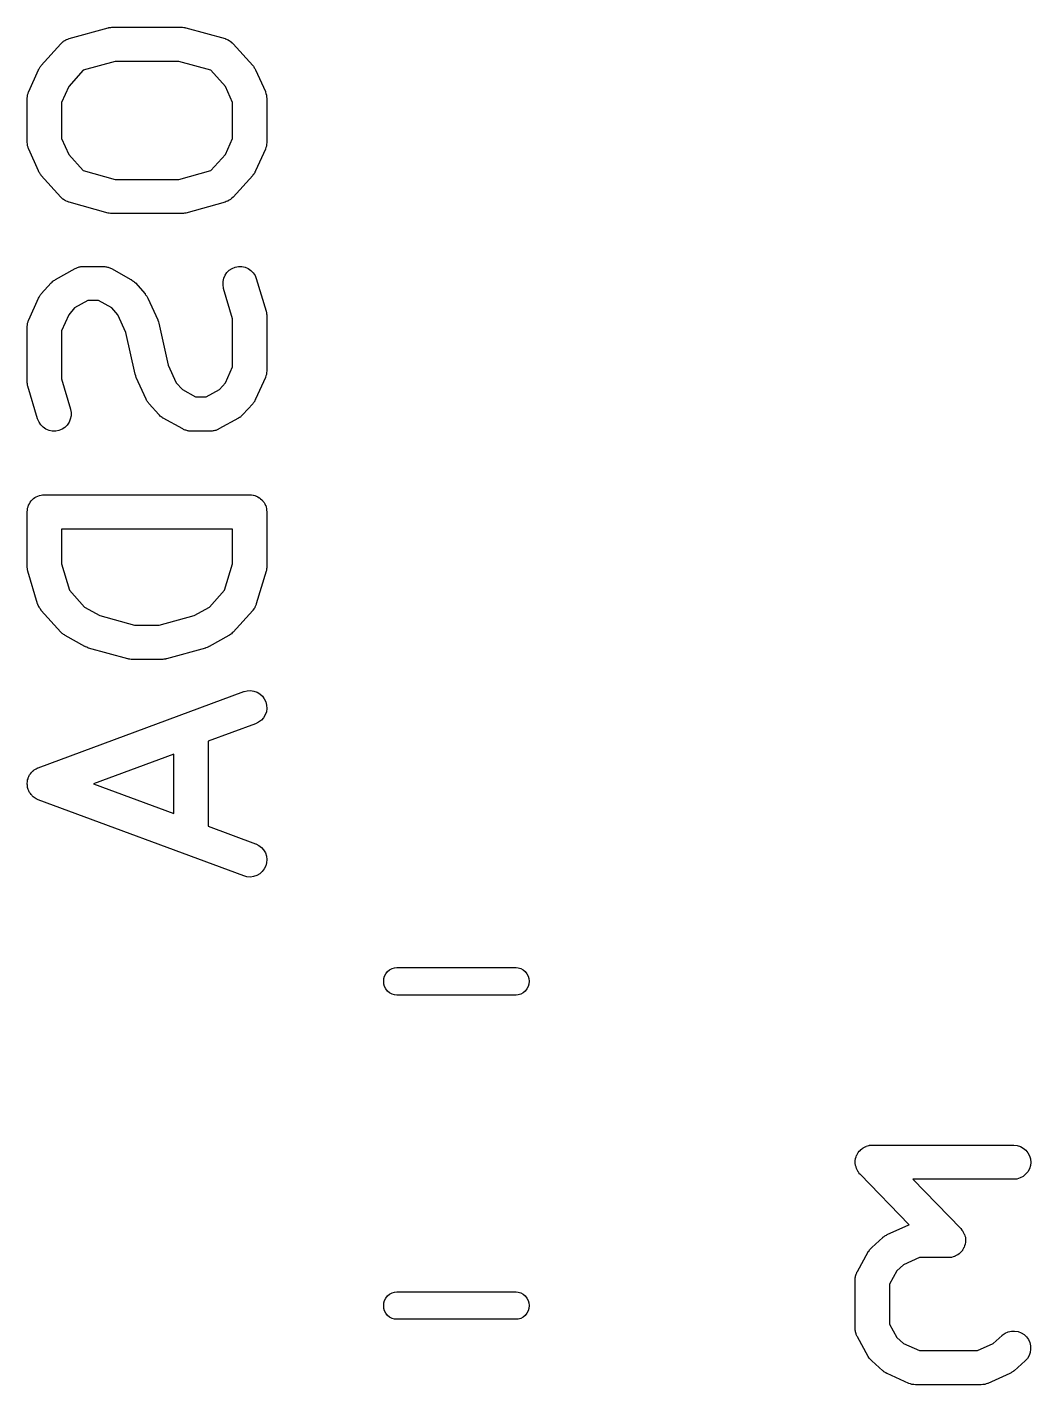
# Model space of a CAD drawing. Extents: x 130.4 to 170.5, y -130.2 to -95.9.
# Drawn here: x 160.93 to 165.33, y -101.88 to -95.94 of the extents above; entities that cross this region are included whole.
import ezdxf

# ---------------------------------------------------------------- set-up
doc = ezdxf.new("R2010")
doc.units = 0
doc.layers.add('BLACK', color=7, linetype='CONTINUOUS')

msp = doc.modelspace()

# ---------------------------------------------------------------- linework, layer by layer
at = {"layer": 'BLACK', "linetype": 'CONTINUOUS'}
for p, q in [((161.116, -95.9873), (161.287, -95.9396)), ((161.287, -95.9396), (161.288, -95.9394)), ((161.288, -95.9394), (161.29, -95.939)), ((161.29, -95.939), (161.293, -95.9383)), ((161.293, -95.9383), (161.298, -95.9378)), ((161.298, -95.9378), (161.303, -95.937)), ((161.303, -95.937), (161.305, -95.9371)), ((161.305, -95.9371), (161.307, -95.9369)), ((161.307, -95.9369), (161.607, -95.9369)), ((161.607, -95.9369), (161.608, -95.9369)), ((161.608, -95.9369), (161.61, -95.9372)), ((161.61, -95.9372), (161.613, -95.9371)), ((161.613, -95.9371), (161.618, -95.938)), ((161.618, -95.938), (161.623, -95.9385)), ((161.623, -95.9385), (161.625, -95.9392)), ((161.625, -95.9392), (161.627, -95.9396)), ((161.627, -95.9396), (161.799, -95.9873)), ((160.994, -96.1046), (161.08, -96.0094)), ((161.08, -96.0094), (161.081, -96.0086)), ((161.081, -96.0086), (161.085, -96.0045)), ((161.085, -96.0045), (161.09, -96.0004)), ((161.09, -96.0004), (161.091, -95.9997)), ((161.091, -95.9997), (161.092, -95.9989)), ((161.092, -95.9989), (161.097, -95.9958)), ((161.097, -95.9958), (161.102, -95.9925)), ((161.102, -95.9925), (161.103, -95.9921)), ((161.103, -95.9921), (161.104, -95.9914)), ((161.104, -95.9914), (161.11, -95.9895)), ((161.11, -95.9895), (161.116, -95.9873)), ((161.799, -95.9873), (161.8, -95.9875)), ((161.8, -95.9875), (161.805, -95.9898)), ((161.805, -95.9898), (161.811, -95.9919)), ((161.811, -95.9919), (161.812, -95.9925)), ((161.812, -95.9925), (161.813, -95.993)), ((161.813, -95.993), (161.818, -95.9963)), ((161.818, -95.9963), (161.824, -95.9995)), ((161.824, -95.9995), (161.824, -96.0003)), ((161.824, -96.0003), (161.825, -96.001)), ((161.825, -96.001), (161.83, -96.0053)), ((161.83, -96.0053), (161.834, -96.0094)), ((161.834, -96.0094), (161.92, -96.1046)), ((160.939, -96.2192), (160.982, -96.124)), ((160.982, -96.123), (160.984, -96.1198)), ((160.982, -96.124), (160.982, -96.123)), ((160.984, -96.1198), (160.986, -96.1164)), ((160.986, -96.1164), (160.988, -96.1135)), ((160.988, -96.1135), (160.989, -96.1104)), ((160.989, -96.1104), (160.992, -96.1076)), ((160.992, -96.1076), (160.994, -96.1046)), ((161.177, -96.1259), (161.114, -96.1962)), ((161.317, -96.0869), (161.177, -96.1259)), ((161.597, -96.0869), (161.317, -96.0869)), ((161.737, -96.1259), (161.597, -96.0869)), ((161.801, -96.1962), (161.737, -96.1259)), ((161.92, -96.1046), (161.921, -96.1054)), ((161.921, -96.1054), (161.923, -96.1084)), ((161.923, -96.1084), (161.925, -96.1113)), ((161.925, -96.1113), (161.927, -96.1144)), ((161.927, -96.1144), (161.929, -96.1173)), ((161.929, -96.1173), (161.931, -96.1207)), ((161.931, -96.1207), (161.933, -96.124)), ((161.933, -96.124), (161.976, -96.2192)), ((160.932, -96.2476), (160.933, -96.241)), ((160.932, -96.2483), (160.932, -96.2476)), ((160.932, -96.249), (160.932, -96.2483)), ((160.932, -96.25), (160.932, -96.249)), ((160.932, -96.4405), (160.932, -96.25)), ((160.933, -96.241), (160.934, -96.2344)), ((160.934, -96.2331), (160.936, -96.2268)), ((160.934, -96.2338), (160.934, -96.2331)), ((160.934, -96.2344), (160.934, -96.2338)), ((160.936, -96.2268), (160.938, -96.2205)), ((160.938, -96.2205), (160.939, -96.2199)), ((160.939, -96.2199), (160.939, -96.2192)), ((161.114, -96.1962), (161.082, -96.2661)), ((161.832, -96.2661), (161.801, -96.1962)), ((161.976, -96.2192), (161.976, -96.2202)), ((161.976, -96.2202), (161.976, -96.2208)), ((161.976, -96.2208), (161.976, -96.2214)), ((161.976, -96.2214), (161.978, -96.2278)), ((161.978, -96.2278), (161.98, -96.2341)), ((161.98, -96.2341), (161.981, -96.2348)), ((161.981, -96.2348), (161.981, -96.2354)), ((161.981, -96.2354), (161.981, -96.2421)), ((161.981, -96.2421), (161.982, -96.2487)), ((161.982, -96.2487), (161.982, -96.2493)), ((161.982, -96.2493), (161.982, -96.25)), ((161.982, -96.25), (161.982, -96.4405)), ((161.082, -96.2661), (161.082, -96.4244)), ((161.832, -96.4244), (161.832, -96.2661)), ((161.082, -96.4244), (161.114, -96.4943)), ((161.801, -96.4943), (161.832, -96.4244)), ((160.932, -96.4411), (160.932, -96.4405)), ((160.932, -96.4418), (160.932, -96.4411)), ((160.933, -96.4484), (160.932, -96.4418)), ((160.934, -96.455), (160.933, -96.4484)), ((160.934, -96.4557), (160.934, -96.455)), ((160.934, -96.4564), (160.934, -96.4557)), ((160.936, -96.4627), (160.934, -96.4564)), ((160.938, -96.4691), (160.936, -96.4627)), ((160.938, -96.4697), (160.938, -96.4691)), ((160.938, -96.4703), (160.938, -96.4697)), ((160.939, -96.4713), (160.938, -96.4703)), ((160.982, -96.5665), (160.939, -96.4713)), ((161.976, -96.4713), (161.933, -96.5665)), ((161.978, -96.4637), (161.976, -96.47)), ((161.976, -96.47), (161.976, -96.4706)), ((161.976, -96.4706), (161.976, -96.4713)), ((161.98, -96.4574), (161.978, -96.4637)), ((161.981, -96.4561), (161.98, -96.4567)), ((161.98, -96.4567), (161.98, -96.4574)), ((161.982, -96.4429), (161.981, -96.4495)), ((161.981, -96.4495), (161.981, -96.4561)), ((161.982, -96.4405), (161.982, -96.4415)), ((161.982, -96.4415), (161.982, -96.4422)), ((161.982, -96.4422), (161.982, -96.4429)), ((161.114, -96.4943), (161.177, -96.5645)), ((161.737, -96.5645), (161.801, -96.4943)), ((160.983, -96.5698), (160.982, -96.5665)), ((160.985, -96.5732), (160.983, -96.5698)), ((160.987, -96.5761), (160.985, -96.5732)), ((160.989, -96.5792), (160.987, -96.5761)), ((160.991, -96.582), (160.989, -96.5792)), ((160.994, -96.5851), (160.991, -96.582)), ((160.994, -96.5859), (160.994, -96.5851)), ((161.08, -96.6811), (160.994, -96.5859)), ((161.177, -96.5645), (161.317, -96.6036)), ((161.317, -96.6036), (161.597, -96.6036)), ((161.597, -96.6036), (161.737, -96.5645)), ((161.92, -96.5859), (161.834, -96.6811)), ((161.922, -96.5828), (161.92, -96.5859)), ((161.925, -96.58), (161.922, -96.5828)), ((161.927, -96.577), (161.925, -96.58)), ((161.929, -96.5741), (161.927, -96.577)), ((161.93, -96.5707), (161.929, -96.5741)), ((161.932, -96.5674), (161.93, -96.5707)), ((161.933, -96.5665), (161.932, -96.5674)), ((161.084, -96.6852), (161.08, -96.6811)), ((161.089, -96.6895), (161.084, -96.6852)), ((161.09, -96.6901), (161.089, -96.6895)), ((161.091, -96.691), (161.09, -96.6901)), ((161.096, -96.6942), (161.091, -96.691)), ((161.101, -96.6975), (161.096, -96.6942)), ((161.102, -96.6979), (161.101, -96.6975)), ((161.103, -96.6986), (161.102, -96.6979)), ((161.109, -96.7007), (161.103, -96.6986)), ((161.115, -96.7029), (161.109, -96.7007)), ((161.116, -96.7032), (161.115, -96.7029)), ((161.287, -96.7508), (161.116, -96.7032)), ((161.799, -96.7032), (161.627, -96.7508)), ((161.804, -96.701), (161.799, -96.7032)), ((161.81, -96.699), (161.804, -96.701)), ((161.811, -96.6984), (161.81, -96.699)), ((161.812, -96.6979), (161.811, -96.6984)), ((161.817, -96.6947), (161.812, -96.6979)), ((161.823, -96.6916), (161.817, -96.6947)), ((161.824, -96.6908), (161.823, -96.6916)), ((161.825, -96.6901), (161.824, -96.6908)), ((161.829, -96.6859), (161.825, -96.6901)), ((161.834, -96.6819), (161.829, -96.6859)), ((161.834, -96.6811), (161.834, -96.6819)), ((161.289, -96.7512), (161.287, -96.7508)), ((161.292, -96.7519), (161.289, -96.7512)), ((161.297, -96.7525), (161.292, -96.7519)), ((161.301, -96.7534), (161.297, -96.7525)), ((161.304, -96.7533), (161.301, -96.7534)), ((161.306, -96.7536), (161.304, -96.7533)), ((161.307, -96.7536), (161.306, -96.7536)), ((161.607, -96.7536), (161.307, -96.7536)), ((161.609, -96.7533), (161.607, -96.7536)), ((161.612, -96.7534), (161.609, -96.7533)), ((161.617, -96.7526), (161.612, -96.7534)), ((161.622, -96.7521), (161.617, -96.7526)), ((161.624, -96.7515), (161.622, -96.7521)), ((161.626, -96.7511), (161.624, -96.7515)), ((161.627, -96.7508), (161.626, -96.7511)), ((161.056, -97.0416), (161.142, -96.994)), ((161.142, -96.994), (161.143, -96.9935)), ((161.143, -96.9935), (161.147, -96.992)), ((161.147, -96.992), (161.15, -96.9902)), ((161.15, -96.9902), (161.153, -96.9892)), ((161.153, -96.9892), (161.157, -96.9878)), ((161.157, -96.9878), (161.16, -96.9871)), ((161.16, -96.9871), (161.164, -96.986)), ((161.164, -96.986), (161.167, -96.9856)), ((161.167, -96.9856), (161.171, -96.9849)), ((161.171, -96.9849), (161.175, -96.9849)), ((161.175, -96.9849), (161.179, -96.9845)), ((161.179, -96.9845), (161.264, -96.9845)), ((161.264, -96.9845), (161.265, -96.9845)), ((161.265, -96.9845), (161.269, -96.985)), ((161.269, -96.985), (161.273, -96.985)), ((161.273, -96.985), (161.276, -96.9858)), ((161.276, -96.9858), (161.28, -96.9862)), ((161.28, -96.9862), (161.284, -96.9873)), ((161.284, -96.9873), (161.287, -96.9881)), ((161.287, -96.9881), (161.29, -96.9895)), ((161.29, -96.9895), (161.294, -96.9906)), ((161.294, -96.9906), (161.297, -96.9924)), ((161.297, -96.9924), (161.301, -96.994)), ((161.301, -96.994), (161.386, -97.0416)), ((161.793, -97.0367), (161.799, -97.0233)), ((161.799, -97.0233), (161.807, -97.0112)), ((161.807, -97.0112), (161.817, -97.001)), ((161.817, -97.001), (161.83, -96.993)), ((161.83, -96.993), (161.843, -96.9875)), ((161.843, -96.9875), (161.858, -96.9848)), ((161.858, -96.9848), (161.872, -96.9849)), ((161.872, -96.9849), (161.887, -96.9879)), ((161.887, -96.9879), (161.9, -96.9936)), ((161.9, -96.9936), (161.912, -97.0018)), ((161.912, -97.0018), (161.922, -97.0122)), ((161.922, -97.0122), (161.931, -97.0244)), ((160.994, -97.1046), (161.037, -97.057)), ((161.037, -97.057), (161.038, -97.0562)), ((161.038, -97.0562), (161.041, -97.0532)), ((161.041, -97.0532), (161.044, -97.0499)), ((161.044, -97.0499), (161.047, -97.0483)), ((161.047, -97.0483), (161.049, -97.0465)), ((161.049, -97.0465), (161.053, -97.0442)), ((161.053, -97.0442), (161.056, -97.0416)), ((161.386, -97.0416), (161.387, -97.0421)), ((161.387, -97.0421), (161.391, -97.0447)), ((161.391, -97.0447), (161.395, -97.0471)), ((161.395, -97.0471), (161.397, -97.049)), ((161.397, -97.049), (161.399, -97.0506)), ((161.399, -97.0506), (161.402, -97.0539)), ((161.402, -97.0539), (161.406, -97.057)), ((161.406, -97.057), (161.449, -97.1046)), ((161.79, -97.051), (161.793, -97.0367)), ((161.79, -97.0657), (161.79, -97.051)), ((161.792, -97.0801), (161.79, -97.0657)), ((161.792, -97.0811), (161.792, -97.0801)), ((161.832, -97.2134), (161.792, -97.0811)), ((161.931, -97.0244), (161.936, -97.038)), ((161.936, -97.038), (161.979, -97.1808)), ((160.939, -97.2192), (160.982, -97.124)), ((160.982, -97.123), (160.984, -97.1198)), ((160.982, -97.124), (160.982, -97.123)), ((160.984, -97.1198), (160.986, -97.1164)), ((160.986, -97.1164), (160.988, -97.1135)), ((160.988, -97.1135), (160.989, -97.1104)), ((160.989, -97.1104), (160.992, -97.1076)), ((160.992, -97.1076), (160.994, -97.1046)), ((161.198, -97.1345), (161.14, -97.1666)), ((161.245, -97.1345), (161.198, -97.1345)), ((161.303, -97.1666), (161.245, -97.1345)), ((161.449, -97.1046), (161.449, -97.1054)), ((161.449, -97.1054), (161.451, -97.1084)), ((161.451, -97.1084), (161.454, -97.1113)), ((161.454, -97.1113), (161.456, -97.1144)), ((161.456, -97.1144), (161.458, -97.1173)), ((161.458, -97.1173), (161.459, -97.1207)), ((161.459, -97.1207), (161.461, -97.124)), ((161.461, -97.124), (161.504, -97.2192)), ((161.114, -97.1962), (161.082, -97.2661)), ((161.14, -97.1666), (161.114, -97.1962)), ((161.329, -97.1962), (161.303, -97.1666)), ((161.364, -97.2739), (161.329, -97.1962)), ((161.979, -97.1808), (161.979, -97.1818)), ((161.979, -97.1818), (161.98, -97.1849)), ((161.98, -97.1849), (161.981, -97.1878)), ((161.981, -97.1878), (161.981, -97.192)), ((161.981, -97.192), (161.982, -97.1962)), ((161.982, -97.1962), (161.982, -97.1993)), ((161.982, -97.1993), (161.982, -97.2024)), ((160.932, -97.2476), (160.933, -97.241)), ((160.932, -97.2483), (160.932, -97.2476)), ((160.932, -97.249), (160.932, -97.2483)), ((160.932, -97.25), (160.932, -97.249)), ((160.932, -97.4881), (160.932, -97.25)), ((160.933, -97.241), (160.934, -97.2344)), ((160.934, -97.2331), (160.936, -97.2268)), ((160.934, -97.2338), (160.934, -97.2331)), ((160.934, -97.2344), (160.934, -97.2338)), ((160.936, -97.2268), (160.938, -97.2205)), ((160.938, -97.2205), (160.939, -97.2199)), ((160.939, -97.2199), (160.939, -97.2192)), ((161.504, -97.2192), (161.504, -97.2196)), ((161.504, -97.2196), (161.504, -97.2196)), ((161.504, -97.2196), (161.504, -97.2197)), ((161.504, -97.2197), (161.505, -97.2202)), ((161.505, -97.2202), (161.507, -97.2268)), ((161.507, -97.2268), (161.509, -97.2335)), ((161.509, -97.2335), (161.55, -97.4166)), ((161.832, -97.4244), (161.832, -97.2134)), ((161.982, -97.2024), (161.982, -97.4405)), ((161.082, -97.2661), (161.082, -97.4771)), ((161.405, -97.4569), (161.364, -97.2739)), ((161.55, -97.4166), (161.585, -97.4943)), ((161.801, -97.4943), (161.832, -97.4244)), ((160.932, -97.4912), (160.932, -97.4881)), ((160.932, -97.4942), (160.932, -97.4912)), ((160.933, -97.4984), (160.932, -97.4942)), ((160.934, -97.5027), (160.933, -97.4984)), ((161.082, -97.4771), (161.122, -97.6094)), ((161.408, -97.4637), (161.405, -97.4569)), ((161.41, -97.4703), (161.408, -97.4637)), ((161.41, -97.4708), (161.41, -97.4703)), ((161.41, -97.4709), (161.41, -97.4708)), ((161.41, -97.4708), (161.41, -97.4708)), ((161.41, -97.4713), (161.41, -97.4709)), ((161.453, -97.5665), (161.41, -97.4713)), ((161.585, -97.4943), (161.612, -97.5239)), ((161.774, -97.5239), (161.801, -97.4943)), ((161.976, -97.4713), (161.933, -97.5665)), ((161.978, -97.4637), (161.976, -97.47)), ((161.976, -97.47), (161.976, -97.4706)), ((161.976, -97.4706), (161.976, -97.4713)), ((161.98, -97.4574), (161.978, -97.4637)), ((161.981, -97.4561), (161.98, -97.4567)), ((161.98, -97.4567), (161.98, -97.4574)), ((161.982, -97.4429), (161.981, -97.4495)), ((161.981, -97.4495), (161.981, -97.4561)), ((161.982, -97.4405), (161.982, -97.4415)), ((161.982, -97.4415), (161.982, -97.4422)), ((161.982, -97.4422), (161.982, -97.4429)), ((160.934, -97.5056), (160.934, -97.5027)), ((160.935, -97.5086), (160.934, -97.5056)), ((160.935, -97.5096), (160.935, -97.5086)), ((160.978, -97.6525), (160.935, -97.5096)), ((161.612, -97.5239), (161.669, -97.556)), ((161.669, -97.556), (161.716, -97.556)), ((161.716, -97.556), (161.774, -97.5239)), ((161.122, -97.6094), (161.122, -97.6104)), ((161.122, -97.6104), (161.125, -97.6248)), ((161.455, -97.5698), (161.453, -97.5665)), ((161.456, -97.5732), (161.455, -97.5698)), ((161.459, -97.5761), (161.456, -97.5732)), ((161.46, -97.5792), (161.459, -97.5761)), ((161.463, -97.582), (161.46, -97.5792)), ((161.465, -97.5851), (161.463, -97.582)), ((161.466, -97.5859), (161.465, -97.5851)), ((161.509, -97.6335), (161.466, -97.5859)), ((161.92, -97.5859), (161.877, -97.6335)), ((161.922, -97.5828), (161.92, -97.5859)), ((161.925, -97.58), (161.922, -97.5828)), ((161.927, -97.577), (161.925, -97.58)), ((161.929, -97.5741), (161.927, -97.577)), ((161.93, -97.5707), (161.929, -97.5741)), ((161.932, -97.5674), (161.93, -97.5707)), ((161.933, -97.5665), (161.932, -97.5674)), ((160.984, -97.666), (160.978, -97.6525)), ((160.992, -97.6783), (160.984, -97.666)), ((161.116, -97.6672), (161.107, -97.6793)), ((161.121, -97.6538), (161.116, -97.6672)), ((161.125, -97.6394), (161.121, -97.6538)), ((161.125, -97.6248), (161.125, -97.6394)), ((161.512, -97.6366), (161.509, -97.6335)), ((161.515, -97.6399), (161.512, -97.6366)), ((161.517, -97.6415), (161.515, -97.6399)), ((161.519, -97.6434), (161.517, -97.6415)), ((161.523, -97.6457), (161.519, -97.6434)), ((161.527, -97.6484), (161.523, -97.6457)), ((161.528, -97.6489), (161.527, -97.6484)), ((161.614, -97.6965), (161.528, -97.6489)), ((161.858, -97.6489), (161.772, -97.6965)), ((161.862, -97.6463), (161.858, -97.6489)), ((161.866, -97.644), (161.862, -97.6463)), ((161.868, -97.6422), (161.866, -97.644)), ((161.87, -97.6406), (161.868, -97.6422)), ((161.873, -97.6373), (161.87, -97.6406)), ((161.876, -97.6343), (161.873, -97.6373)), ((161.877, -97.6335), (161.876, -97.6343)), ((161.002, -97.6887), (160.992, -97.6783)), ((161.014, -97.6969), (161.002, -97.6887)), ((161.028, -97.7026), (161.014, -97.6969)), ((161.042, -97.7055), (161.028, -97.7026)), ((161.057, -97.7057), (161.042, -97.7055)), ((161.071, -97.7029), (161.057, -97.7057)), ((161.085, -97.6975), (161.071, -97.7029)), ((161.097, -97.6895), (161.085, -97.6975)), ((161.107, -97.6793), (161.097, -97.6895)), ((161.617, -97.698), (161.614, -97.6965)), ((161.62, -97.6999), (161.617, -97.698)), ((161.624, -97.7009), (161.62, -97.6999)), ((161.627, -97.7023), (161.624, -97.7009)), ((161.631, -97.7032), (161.627, -97.7023)), ((161.634, -97.7043), (161.631, -97.7032)), ((161.638, -97.7047), (161.634, -97.7043)), ((161.641, -97.7054), (161.638, -97.7047)), ((161.645, -97.7055), (161.641, -97.7054)), ((161.649, -97.7059), (161.645, -97.7055)), ((161.65, -97.706), (161.649, -97.7059)), ((161.736, -97.706), (161.65, -97.706)), ((161.74, -97.7056), (161.736, -97.706)), ((161.743, -97.7056), (161.74, -97.7056)), ((161.747, -97.7049), (161.743, -97.7056)), ((161.75, -97.7045), (161.747, -97.7049)), ((161.754, -97.7034), (161.75, -97.7045)), ((161.758, -97.7027), (161.754, -97.7034)), ((161.761, -97.7013), (161.758, -97.7027)), ((161.764, -97.7003), (161.761, -97.7013)), ((161.768, -97.6985), (161.764, -97.7003)), ((161.771, -97.697), (161.768, -97.6985)), ((161.772, -97.6965), (161.771, -97.697)), ((160.936, -98.0372), (160.938, -98.0305)), ((160.938, -98.03), (160.942, -98.0238)), ((160.938, -98.0302), (160.938, -98.03)), ((160.938, -98.0305), (160.938, -98.0302)), ((160.942, -98.0238), (160.945, -98.0176)), ((160.945, -98.0172), (160.95, -98.0117)), ((160.945, -98.0174), (160.945, -98.0172)), ((160.945, -98.0176), (160.945, -98.0174)), ((160.95, -98.0117), (160.954, -98.0063)), ((160.954, -98.0061), (160.955, -98.0059)), ((160.954, -98.0063), (160.954, -98.0061)), ((160.955, -98.0059), (160.96, -98.0015)), ((160.96, -98.0015), (160.966, -97.9971)), ((160.966, -97.9968), (160.972, -97.9935)), ((160.966, -97.9969), (160.966, -97.9968)), ((160.966, -97.9971), (160.966, -97.9969)), ((160.972, -97.9935), (160.979, -97.9902)), ((160.979, -97.99), (160.986, -97.988)), ((160.979, -97.9901), (160.979, -97.99)), ((160.979, -97.9902), (160.979, -97.9901)), ((160.986, -97.988), (160.993, -97.986)), ((160.993, -97.9859), (161, -97.9852)), ((160.993, -97.986), (160.993, -97.9859)), ((160.993, -97.9859), (160.993, -97.9859)), ((161, -97.9852), (161.007, -97.9845)), ((161.007, -97.9845), (161.907, -97.9845)), ((161.907, -97.9845), (161.908, -97.9845)), ((161.908, -97.9845), (161.908, -97.9845)), ((161.908, -97.9845), (161.908, -97.9845)), ((161.908, -97.9845), (161.908, -97.9845)), ((161.908, -97.9845), (161.915, -97.9853)), ((161.915, -97.9853), (161.922, -97.9861)), ((161.922, -97.9861), (161.922, -97.9861)), ((161.922, -97.9861), (161.923, -97.9862)), ((161.923, -97.9862), (161.929, -97.9883)), ((161.929, -97.9883), (161.936, -97.9904)), ((161.936, -97.9904), (161.936, -97.9905)), ((161.936, -97.9905), (161.937, -97.9906)), ((161.937, -97.9906), (161.943, -97.994)), ((161.943, -97.994), (161.949, -97.9973)), ((161.949, -97.9973), (161.949, -97.9975)), ((161.949, -97.9975), (161.95, -97.9976)), ((161.95, -97.9976), (161.955, -98.0022)), ((161.955, -98.0022), (161.96, -98.0067)), ((161.96, -98.0067), (161.961, -98.0069)), ((161.961, -98.0069), (161.961, -98.007)), ((161.961, -98.007), (161.965, -98.0125)), ((161.965, -98.0125), (161.97, -98.018)), ((161.97, -98.018), (161.97, -98.0183)), ((161.97, -98.0183), (161.97, -98.0185)), ((161.97, -98.0185), (161.973, -98.0247)), ((161.973, -98.0247), (161.976, -98.0309)), ((161.976, -98.0309), (161.977, -98.0312)), ((161.977, -98.0312), (161.977, -98.0314)), ((161.977, -98.0314), (161.979, -98.0382)), ((160.932, -98.0585), (160.933, -98.0514)), ((160.932, -98.059), (160.932, -98.0585)), ((160.932, -98.0595), (160.932, -98.059)), ((160.932, -98.059), (160.932, -98.059)), ((160.932, -98.059), (160.932, -98.059)), ((160.932, -98.2976), (160.932, -98.0595)), ((160.933, -98.0514), (160.934, -98.0444)), ((160.934, -98.0439), (160.936, -98.0372)), ((160.934, -98.0442), (160.934, -98.0439)), ((160.934, -98.0444), (160.934, -98.0442)), ((161.979, -98.0382), (161.981, -98.045)), ((161.981, -98.045), (161.981, -98.0452)), ((161.981, -98.0452), (161.981, -98.0455)), ((161.981, -98.0455), (161.981, -98.0525)), ((161.981, -98.0525), (161.982, -98.0595)), ((161.982, -98.0595), (161.982, -98.2976)), ((161.082, -98.1345), (161.082, -98.2866)), ((161.832, -98.1345), (161.082, -98.1345)), ((161.832, -98.2866), (161.832, -98.1345)), ((160.932, -98.3007), (160.932, -98.2976)), ((160.932, -98.3038), (160.932, -98.3007)), ((160.933, -98.3079), (160.932, -98.3038)), ((160.934, -98.3122), (160.933, -98.3079)), ((160.934, -98.3151), (160.934, -98.3122)), ((160.935, -98.3182), (160.934, -98.3151)), ((160.935, -98.3192), (160.935, -98.3182)), ((160.978, -98.462), (160.935, -98.3192)), ((161.082, -98.2866), (161.117, -98.4028)), ((161.797, -98.4028), (161.832, -98.2866)), ((161.979, -98.3192), (161.936, -98.462)), ((161.98, -98.3161), (161.979, -98.3192)), ((161.981, -98.3132), (161.98, -98.3161)), ((161.982, -98.3048), (161.981, -98.309)), ((161.981, -98.309), (161.981, -98.3132)), ((161.982, -98.2976), (161.982, -98.2987)), ((161.982, -98.2987), (161.982, -98.3017)), ((161.982, -98.3017), (161.982, -98.3048)), ((161.117, -98.4028), (161.183, -98.4762)), ((161.731, -98.4762), (161.797, -98.4028)), ((160.979, -98.4633), (160.978, -98.462)), ((160.979, -98.4646), (160.979, -98.4633)), ((160.981, -98.4701), (160.979, -98.4646)), ((160.984, -98.4756), (160.981, -98.4701)), ((160.984, -98.4767), (160.984, -98.4756)), ((160.985, -98.478), (160.984, -98.4767)), ((160.989, -98.4828), (160.985, -98.478)), ((160.992, -98.4878), (160.989, -98.4828)), ((160.993, -98.4888), (160.992, -98.4878)), ((160.994, -98.4899), (160.993, -98.4888)), ((160.994, -98.4906), (160.994, -98.4899)), ((161.08, -98.5859), (160.994, -98.4906)), ((161.183, -98.4762), (161.25, -98.5134)), ((161.664, -98.5134), (161.731, -98.4762)), ((161.92, -98.4906), (161.834, -98.5859)), ((161.921, -98.4895), (161.92, -98.4906)), ((161.922, -98.4886), (161.921, -98.4895)), ((161.925, -98.4837), (161.922, -98.4886)), ((161.929, -98.4789), (161.925, -98.4837)), ((161.93, -98.4765), (161.929, -98.4776)), ((161.929, -98.4776), (161.929, -98.4789)), ((161.932, -98.471), (161.93, -98.4765)), ((161.935, -98.4656), (161.932, -98.471)), ((161.936, -98.463), (161.935, -98.4643)), ((161.935, -98.4643), (161.935, -98.4656)), ((161.936, -98.462), (161.936, -98.463)), ((161.25, -98.5134), (161.403, -98.556)), ((161.403, -98.556), (161.511, -98.556)), ((161.511, -98.556), (161.664, -98.5134)), ((161.083, -98.589), (161.08, -98.5859)), ((161.086, -98.5923), (161.083, -98.589)), ((161.089, -98.5939), (161.086, -98.5923)), ((161.091, -98.5958), (161.089, -98.5939)), ((161.095, -98.5981), (161.091, -98.5958)), ((161.098, -98.6008), (161.095, -98.5981)), ((161.099, -98.6013), (161.098, -98.6008)), ((161.185, -98.6489), (161.099, -98.6013)), ((161.815, -98.6013), (161.729, -98.6489)), ((161.819, -98.5987), (161.815, -98.6013)), ((161.823, -98.5964), (161.819, -98.5987)), ((161.825, -98.5945), (161.823, -98.5964)), ((161.827, -98.593), (161.825, -98.5945)), ((161.83, -98.5897), (161.827, -98.593)), ((161.834, -98.5867), (161.83, -98.5897)), ((161.834, -98.5859), (161.834, -98.5867)), ((161.186, -98.6493), (161.185, -98.6489)), ((161.187, -98.6498), (161.186, -98.6493)), ((161.193, -98.6522), (161.187, -98.6498)), ((161.198, -98.6547), (161.193, -98.6522)), ((161.199, -98.6549), (161.198, -98.6547)), ((161.2, -98.6553), (161.199, -98.6549)), ((161.201, -98.6556), (161.2, -98.6553)), ((161.373, -98.7032), (161.201, -98.6556)), ((161.713, -98.6556), (161.542, -98.7032)), ((161.714, -98.6552), (161.713, -98.6556)), ((161.715, -98.655), (161.714, -98.6552)), ((161.721, -98.6526), (161.715, -98.655)), ((161.727, -98.6503), (161.721, -98.6526)), ((161.728, -98.6494), (161.727, -98.6498)), ((161.727, -98.6498), (161.727, -98.6503)), ((161.729, -98.6489), (161.728, -98.6494)), ((161.375, -98.7036), (161.373, -98.7032)), ((161.377, -98.7043), (161.375, -98.7036)), ((161.382, -98.7049), (161.377, -98.7043)), ((161.387, -98.7057), (161.382, -98.7049)), ((161.39, -98.7057), (161.387, -98.7057)), ((161.392, -98.7059), (161.39, -98.7057)), ((161.393, -98.706), (161.392, -98.7059)), ((161.521, -98.706), (161.393, -98.706)), ((161.524, -98.7057), (161.521, -98.706)), ((161.526, -98.7058), (161.524, -98.7057)), ((161.531, -98.705), (161.526, -98.7058)), ((161.536, -98.7045), (161.531, -98.705)), ((161.538, -98.7039), (161.536, -98.7045)), ((161.54, -98.7035), (161.538, -98.7039)), ((161.542, -98.7032), (161.54, -98.7035)), ((160.981, -99.1797), (161.881, -98.8463)), ((161.881, -98.8463), (161.882, -98.846)), ((161.882, -98.846), (161.896, -98.8425)), ((161.896, -98.8425), (161.911, -98.8418)), ((161.911, -98.8418), (161.925, -98.8439)), ((161.925, -98.8439), (161.939, -98.8488)), ((161.939, -98.8488), (161.952, -98.8564)), ((161.952, -98.8564), (161.963, -98.8662)), ((161.963, -98.8662), (161.971, -98.8779)), ((161.971, -98.8779), (161.978, -98.8911)), ((161.978, -98.8911), (161.981, -98.9053)), ((161.982, -98.9199), (161.98, -98.9344)), ((161.981, -98.9053), (161.982, -98.9199)), ((161.946, -98.9806), (161.933, -98.987)), ((161.958, -98.9718), (161.946, -98.9806)), ((161.968, -98.9608), (161.958, -98.9718)), ((161.975, -98.9482), (161.968, -98.9608)), ((161.98, -98.9344), (161.975, -98.9482)), ((161.933, -98.987), (161.725, -99.0641)), ((161.725, -99.0641), (161.725, -99.4359)), ((161.575, -99.1197), (161.223, -99.25)), ((161.575, -99.3803), (161.575, -99.1197)), ((160.936, -99.2279), (160.937, -99.2235)), ((160.937, -99.2235), (160.938, -99.221)), ((160.938, -99.221), (160.939, -99.2184)), ((160.939, -99.2184), (160.941, -99.2145)), ((160.941, -99.2145), (160.943, -99.2103)), ((160.943, -99.2103), (160.945, -99.2082)), ((160.945, -99.2082), (160.947, -99.2058)), ((160.947, -99.2058), (160.95, -99.2024)), ((160.95, -99.2024), (160.952, -99.1987)), ((160.952, -99.1987), (160.954, -99.1969)), ((160.954, -99.1969), (160.956, -99.1949)), ((160.956, -99.1949), (160.96, -99.1921)), ((160.96, -99.1921), (160.963, -99.1891)), ((160.963, -99.1891), (160.966, -99.1877)), ((160.966, -99.1877), (160.968, -99.1861)), ((160.968, -99.1861), (160.972, -99.1841)), ((160.972, -99.1841), (160.976, -99.1817)), ((160.976, -99.1817), (160.979, -99.1809)), ((160.979, -99.1809), (160.981, -99.1797)), ((160.932, -99.2468), (160.933, -99.2422)), ((160.932, -99.2495), (160.932, -99.2468)), ((160.932, -99.2522), (160.932, -99.2495)), ((160.933, -99.2568), (160.932, -99.2522)), ((160.933, -99.2376), (160.934, -99.235)), ((160.933, -99.2422), (160.933, -99.2376)), ((160.933, -99.2614), (160.933, -99.2568)), ((160.934, -99.264), (160.933, -99.2614)), ((160.934, -99.2323), (160.936, -99.2279)), ((160.934, -99.235), (160.934, -99.2323)), ((160.934, -99.2667), (160.934, -99.264)), ((160.935, -99.2711), (160.934, -99.2667)), ((160.937, -99.2756), (160.935, -99.2711)), ((160.938, -99.278), (160.937, -99.2756)), ((160.939, -99.2806), (160.938, -99.278)), ((160.941, -99.2846), (160.939, -99.2806)), ((161.223, -99.25), (161.575, -99.3803)), ((160.943, -99.2888), (160.941, -99.2846)), ((160.945, -99.291), (160.943, -99.2888)), ((160.946, -99.2933), (160.945, -99.291)), ((160.949, -99.2968), (160.946, -99.2933)), ((160.952, -99.3005), (160.949, -99.2968)), ((160.954, -99.3023), (160.952, -99.3005)), ((160.955, -99.3044), (160.954, -99.3023)), ((160.959, -99.3072), (160.955, -99.3044)), ((160.963, -99.3103), (160.959, -99.3072)), ((160.965, -99.3117), (160.963, -99.3103)), ((160.967, -99.3134), (160.965, -99.3117)), ((160.971, -99.3155), (160.967, -99.3134)), ((160.975, -99.3178), (160.971, -99.3155)), ((160.978, -99.3187), (160.975, -99.3178)), ((160.98, -99.32), (160.978, -99.3187)), ((160.981, -99.3203), (160.98, -99.32)), ((161.881, -99.6537), (160.981, -99.3203)), ((161.725, -99.4359), (161.933, -99.513)), ((161.933, -99.513), (161.934, -99.5134)), ((161.934, -99.5134), (161.947, -99.52)), ((161.947, -99.52), (161.959, -99.529)), ((161.959, -99.529), (161.968, -99.54)), ((161.968, -99.54), (161.976, -99.5527)), ((161.976, -99.5527), (161.98, -99.5666)), ((161.98, -99.5666), (161.982, -99.5811)), ((161.962, -99.6346), (161.951, -99.6443)), ((161.971, -99.623), (161.962, -99.6346)), ((161.977, -99.6099), (161.971, -99.623)), ((161.981, -99.5957), (161.977, -99.6099)), ((161.982, -99.5811), (161.981, -99.5957)), ((161.895, -99.6574), (161.881, -99.6537)), ((161.91, -99.6583), (161.895, -99.6574)), ((161.924, -99.6563), (161.91, -99.6583)), ((161.938, -99.6516), (161.924, -99.6563)), ((161.951, -99.6443), (161.938, -99.6516)), ((162.531, -100.059), (162.542, -100.056)), ((162.542, -100.056), (162.551, -100.055)), ((162.551, -100.055), (163.074, -100.055)), ((163.074, -100.055), (163.083, -100.056)), ((163.083, -100.056), (163.094, -100.059)), ((162.494, -100.115), (162.495, -100.103)), ((162.495, -100.127), (162.494, -100.115)), ((162.495, -100.103), (162.498, -100.092)), ((162.498, -100.092), (162.504, -100.082)), ((162.504, -100.082), (162.511, -100.072)), ((162.511, -100.072), (162.52, -100.065)), ((162.52, -100.065), (162.531, -100.059)), ((163.094, -100.059), (163.105, -100.065)), ((163.105, -100.065), (163.114, -100.072)), ((163.114, -100.072), (163.121, -100.082)), ((163.121, -100.082), (163.127, -100.092)), ((163.127, -100.092), (163.13, -100.103)), ((163.13, -100.103), (163.131, -100.115)), ((163.131, -100.115), (163.13, -100.127)), ((162.498, -100.138), (162.495, -100.127)), ((162.504, -100.148), (162.498, -100.138)), ((162.511, -100.158), (162.504, -100.148)), ((162.52, -100.165), (162.511, -100.158)), ((162.531, -100.171), (162.52, -100.165)), ((162.542, -100.174), (162.531, -100.171)), ((162.551, -100.175), (162.542, -100.174)), ((163.083, -100.174), (163.074, -100.175)), ((163.094, -100.171), (163.083, -100.174)), ((163.105, -100.165), (163.094, -100.171)), ((163.114, -100.158), (163.105, -100.165)), ((163.121, -100.148), (163.114, -100.158)), ((163.127, -100.138), (163.121, -100.148)), ((163.13, -100.127), (163.127, -100.138)), ((163.074, -100.175), (162.551, -100.175)), ((164.561, -100.891), (164.563, -100.884)), ((164.563, -100.884), (164.565, -100.878)), ((164.565, -100.878), (164.566, -100.877)), ((164.566, -100.877), (164.569, -100.871)), ((164.566, -100.877), (164.566, -100.877)), ((164.569, -100.871), (164.572, -100.865)), ((164.572, -100.865), (164.573, -100.865)), ((164.573, -100.864), (164.577, -100.859)), ((164.573, -100.865), (164.573, -100.864)), ((164.577, -100.859), (164.582, -100.854)), ((164.582, -100.854), (164.583, -100.853)), ((164.582, -100.854), (164.582, -100.854)), ((164.583, -100.853), (164.588, -100.849)), ((164.588, -100.849), (164.593, -100.845)), ((164.593, -100.845), (164.594, -100.844)), ((164.594, -100.844), (164.6, -100.841)), ((164.594, -100.844), (164.594, -100.844)), ((164.6, -100.841), (164.606, -100.838)), ((164.606, -100.838), (164.607, -100.838)), ((164.607, -100.837), (164.614, -100.835)), ((164.607, -100.838), (164.607, -100.837)), ((164.614, -100.835), (164.62, -100.834)), ((164.62, -100.834), (164.621, -100.834)), ((164.621, -100.834), (164.621, -100.833)), ((164.621, -100.833), (164.628, -100.833)), ((164.628, -100.833), (164.635, -100.832)), ((164.635, -100.832), (165.254, -100.832)), ((165.254, -100.832), (165.255, -100.832)), ((165.255, -100.832), (165.269, -100.834)), ((165.269, -100.834), (165.283, -100.838)), ((165.283, -100.838), (165.296, -100.845)), ((165.296, -100.845), (165.307, -100.855)), ((165.307, -100.855), (165.316, -100.866)), ((165.316, -100.866), (165.323, -100.879)), ((165.323, -100.879), (165.327, -100.893)), ((164.56, -100.899), (164.561, -100.892)), ((164.56, -100.905), (164.56, -100.899)), ((164.56, -100.906), (164.56, -100.905)), ((164.56, -100.907), (164.56, -100.906)), ((164.56, -100.913), (164.56, -100.907)), ((164.561, -100.92), (164.56, -100.913)), ((164.561, -100.892), (164.561, -100.891)), ((164.561, -100.891), (164.561, -100.891)), ((164.561, -100.921), (164.561, -100.92)), ((164.563, -100.928), (164.561, -100.921)), ((164.561, -100.921), (164.561, -100.921)), ((164.565, -100.934), (164.563, -100.928)), ((164.565, -100.935), (164.565, -100.934)), ((164.568, -100.941), (164.565, -100.935)), ((164.565, -100.935), (164.565, -100.935)), ((164.571, -100.947), (164.568, -100.941)), ((164.571, -100.948), (164.571, -100.947)), ((165.323, -100.936), (165.316, -100.949)), ((165.327, -100.922), (165.323, -100.936)), ((165.327, -100.893), (165.329, -100.908)), ((165.329, -100.908), (165.327, -100.922)), ((164.572, -100.948), (164.571, -100.948)), ((164.576, -100.953), (164.572, -100.948)), ((164.58, -100.959), (164.576, -100.953)), ((164.581, -100.959), (164.58, -100.959)), ((164.796, -101.181), (164.581, -100.959)), ((165.254, -100.982), (164.812, -100.982)), ((164.812, -100.982), (165.022, -101.198)), ((165.268, -100.981), (165.254, -100.982)), ((165.282, -100.976), (165.268, -100.981)), ((165.295, -100.97), (165.282, -100.976)), ((165.306, -100.96), (165.295, -100.97)), ((165.316, -100.949), (165.306, -100.96)), ((164.699, -101.224), (164.794, -101.182)), ((164.794, -101.182), (164.795, -101.181)), ((164.795, -101.181), (164.796, -101.181)), ((164.796, -101.181), (164.796, -101.181)), ((164.632, -101.28), (164.68, -101.237)), ((164.68, -101.236), (164.683, -101.234)), ((164.68, -101.237), (164.68, -101.236)), ((164.683, -101.234), (164.686, -101.232)), ((164.686, -101.232), (164.689, -101.23)), ((164.689, -101.23), (164.692, -101.228)), ((164.692, -101.228), (164.696, -101.226)), ((164.696, -101.226), (164.699, -101.224)), ((165.022, -101.198), (165.022, -101.198)), ((165.022, -101.198), (165.026, -101.204)), ((165.026, -101.204), (165.031, -101.209)), ((165.031, -101.209), (165.031, -101.21)), ((165.031, -101.21), (165.031, -101.21)), ((165.031, -101.21), (165.034, -101.216)), ((165.034, -101.216), (165.037, -101.222)), ((165.037, -101.222), (165.038, -101.223)), ((165.038, -101.223), (165.038, -101.223)), ((165.038, -101.223), (165.04, -101.23)), ((165.04, -101.23), (165.042, -101.236)), ((165.042, -101.236), (165.042, -101.237)), ((165.042, -101.237), (165.042, -101.237)), ((165.042, -101.237), (165.042, -101.244)), ((165.042, -101.244), (165.043, -101.251)), ((164.569, -101.385), (164.617, -101.299)), ((164.617, -101.298), (164.62, -101.295)), ((164.617, -101.299), (164.617, -101.298)), ((164.62, -101.295), (164.622, -101.291)), ((164.622, -101.291), (164.624, -101.289)), ((164.624, -101.289), (164.626, -101.286)), ((164.626, -101.286), (164.629, -101.283)), ((164.629, -101.283), (164.632, -101.28)), ((165.02, -101.304), (165.015, -101.308)), ((165.021, -101.303), (165.02, -101.304)), ((165.02, -101.304), (165.02, -101.304)), ((165.025, -101.298), (165.021, -101.303)), ((165.029, -101.293), (165.025, -101.298)), ((165.03, -101.292), (165.029, -101.293)), ((165.033, -101.286), (165.03, -101.292)), ((165.03, -101.292), (165.03, -101.292)), ((165.036, -101.28), (165.033, -101.286)), ((165.037, -101.28), (165.036, -101.28)), ((165.039, -101.273), (165.037, -101.279)), ((165.037, -101.279), (165.037, -101.28)), ((165.041, -101.266), (165.039, -101.273)), ((165.042, -101.258), (165.041, -101.265)), ((165.041, -101.265), (165.041, -101.266)), ((165.041, -101.266), (165.041, -101.266)), ((165.043, -101.252), (165.042, -101.258)), ((165.043, -101.251), (165.043, -101.251)), ((165.043, -101.251), (165.043, -101.252)), ((164.771, -101.356), (164.742, -101.383)), ((164.841, -101.325), (164.771, -101.356)), ((164.968, -101.325), (164.841, -101.325)), ((164.974, -101.324), (164.968, -101.325)), ((164.981, -101.324), (164.974, -101.324)), ((164.982, -101.324), (164.981, -101.324)), ((164.989, -101.322), (164.982, -101.324)), ((164.982, -101.324), (164.982, -101.324)), ((164.995, -101.32), (164.989, -101.322)), ((164.996, -101.32), (164.995, -101.32)), ((165.002, -101.316), (164.996, -101.319)), ((164.996, -101.319), (164.996, -101.32)), ((165.008, -101.313), (165.002, -101.316)), ((165.009, -101.313), (165.008, -101.313)), ((165.015, -101.308), (165.009, -101.312)), ((165.009, -101.312), (165.009, -101.313)), ((164.56, -101.413), (164.561, -101.409)), ((164.56, -101.417), (164.56, -101.413)), ((164.56, -101.42), (164.56, -101.417)), ((164.56, -101.421), (164.56, -101.42)), ((164.56, -101.636), (164.56, -101.421)), ((164.561, -101.406), (164.562, -101.402)), ((164.561, -101.409), (164.561, -101.406)), ((164.562, -101.402), (164.563, -101.398)), ((164.563, -101.398), (164.565, -101.395)), ((164.565, -101.395), (164.566, -101.392)), ((164.566, -101.392), (164.567, -101.389)), ((164.567, -101.389), (164.569, -101.385)), ((164.742, -101.383), (164.71, -101.441)), ((162.52, -101.485), (162.531, -101.479)), ((162.531, -101.479), (162.542, -101.476)), ((162.542, -101.476), (162.551, -101.475)), ((162.551, -101.475), (163.074, -101.475)), ((163.074, -101.475), (163.083, -101.476)), ((163.083, -101.476), (163.094, -101.479)), ((163.094, -101.479), (163.105, -101.485)), ((164.71, -101.441), (164.71, -101.616)), ((162.494, -101.535), (162.495, -101.523)), ((162.495, -101.547), (162.494, -101.535)), ((162.495, -101.523), (162.498, -101.512)), ((162.498, -101.512), (162.504, -101.502)), ((162.504, -101.502), (162.511, -101.492)), ((162.511, -101.492), (162.52, -101.485)), ((163.105, -101.485), (163.114, -101.492)), ((163.114, -101.492), (163.121, -101.502)), ((163.121, -101.502), (163.127, -101.512)), ((163.127, -101.512), (163.13, -101.523)), ((163.13, -101.523), (163.131, -101.535)), ((163.131, -101.535), (163.13, -101.547)), ((162.498, -101.558), (162.495, -101.547)), ((162.504, -101.568), (162.498, -101.558)), ((162.511, -101.578), (162.504, -101.568)), ((162.52, -101.585), (162.511, -101.578)), ((162.531, -101.591), (162.52, -101.585)), ((162.542, -101.594), (162.531, -101.591)), ((162.551, -101.595), (162.542, -101.594)), ((163.074, -101.595), (162.551, -101.595)), ((163.083, -101.594), (163.074, -101.595)), ((163.094, -101.591), (163.083, -101.594)), ((163.105, -101.585), (163.094, -101.591)), ((163.114, -101.578), (163.105, -101.585)), ((163.121, -101.568), (163.114, -101.578)), ((163.127, -101.558), (163.121, -101.568)), ((163.13, -101.547), (163.127, -101.558)), ((164.56, -101.64), (164.56, -101.636)), ((164.56, -101.643), (164.56, -101.64)), ((164.561, -101.647), (164.56, -101.643)), ((164.561, -101.65), (164.561, -101.647)), ((164.562, -101.654), (164.561, -101.65)), ((164.563, -101.658), (164.562, -101.654)), ((164.564, -101.661), (164.563, -101.658)), ((164.565, -101.664), (164.564, -101.661)), ((164.71, -101.616), (164.742, -101.674)), ((165.204, -101.665), (165.216, -101.656)), ((165.216, -101.656), (165.229, -101.65)), ((165.229, -101.65), (165.244, -101.647)), ((165.244, -101.647), (165.258, -101.647)), ((165.258, -101.647), (165.273, -101.649)), ((165.273, -101.649), (165.286, -101.654)), ((165.286, -101.654), (165.299, -101.662)), ((164.567, -101.668), (164.565, -101.664)), ((164.568, -101.671), (164.567, -101.668)), ((164.569, -101.672), (164.568, -101.671)), ((164.617, -101.758), (164.569, -101.672)), ((164.742, -101.674), (164.771, -101.701)), ((164.771, -101.701), (164.841, -101.732)), ((165.095, -101.732), (165.164, -101.701)), ((165.164, -101.701), (165.203, -101.666)), ((165.203, -101.666), (165.204, -101.665)), ((165.299, -101.662), (165.31, -101.672)), ((165.31, -101.672), (165.318, -101.683)), ((165.318, -101.683), (165.324, -101.697)), ((165.324, -101.697), (165.328, -101.711)), ((165.328, -101.711), (165.328, -101.726)), ((164.619, -101.762), (164.617, -101.758)), ((164.621, -101.766), (164.619, -101.762)), ((164.623, -101.768), (164.621, -101.766)), ((164.625, -101.77), (164.623, -101.768)), ((164.628, -101.773), (164.625, -101.77)), ((164.631, -101.776), (164.628, -101.773)), ((164.632, -101.777), (164.631, -101.776)), ((164.68, -101.82), (164.632, -101.777)), ((164.841, -101.732), (165.095, -101.732)), ((165.304, -101.777), (165.256, -101.82)), ((165.314, -101.766), (165.304, -101.777)), ((165.321, -101.754), (165.314, -101.766)), ((165.326, -101.74), (165.321, -101.754)), ((165.328, -101.726), (165.326, -101.74)), ((164.683, -101.822), (164.68, -101.82)), ((164.685, -101.825), (164.683, -101.822)), ((164.689, -101.827), (164.685, -101.825)), ((164.691, -101.829), (164.689, -101.827)), ((164.695, -101.83), (164.691, -101.829)), ((164.698, -101.832), (164.695, -101.83)), ((164.699, -101.833), (164.698, -101.832)), ((164.794, -101.876), (164.699, -101.833)), ((165.237, -101.833), (165.141, -101.876)), ((165.24, -101.831), (165.237, -101.833)), ((165.243, -101.829), (165.24, -101.831)), ((165.246, -101.827), (165.243, -101.829)), ((165.249, -101.825), (165.246, -101.827)), ((165.252, -101.823), (165.249, -101.825)), ((165.255, -101.821), (165.252, -101.823)), ((165.256, -101.82), (165.255, -101.821)), ((164.795, -101.876), (164.794, -101.876)), ((164.802, -101.878), (164.795, -101.876)), ((164.795, -101.876), (164.795, -101.876)), ((164.808, -101.88), (164.802, -101.878)), ((164.809, -101.88), (164.808, -101.88)), ((164.809, -101.881), (164.809, -101.88)), ((164.816, -101.881), (164.809, -101.881)), ((164.823, -101.882), (164.816, -101.881)), ((164.824, -101.882), (164.823, -101.882)), ((164.823, -101.882), (164.823, -101.882)), ((164.825, -101.882), (164.824, -101.882)), ((165.111, -101.882), (164.825, -101.882)), ((165.112, -101.882), (165.111, -101.882)), ((165.111, -101.882), (165.111, -101.882)), ((165.119, -101.881), (165.112, -101.882)), ((165.125, -101.881), (165.119, -101.881)), ((165.126, -101.881), (165.125, -101.881)), ((165.127, -101.88), (165.126, -101.881)), ((165.133, -101.878), (165.127, -101.88)), ((165.139, -101.876), (165.133, -101.878)), ((165.14, -101.876), (165.139, -101.876)), ((165.141, -101.876), (165.14, -101.876)), ((165.141, -101.876), (165.141, -101.876))]:
    msp.add_line(p, q, dxfattribs=at)

doc.saveas('drawing.dxf')
